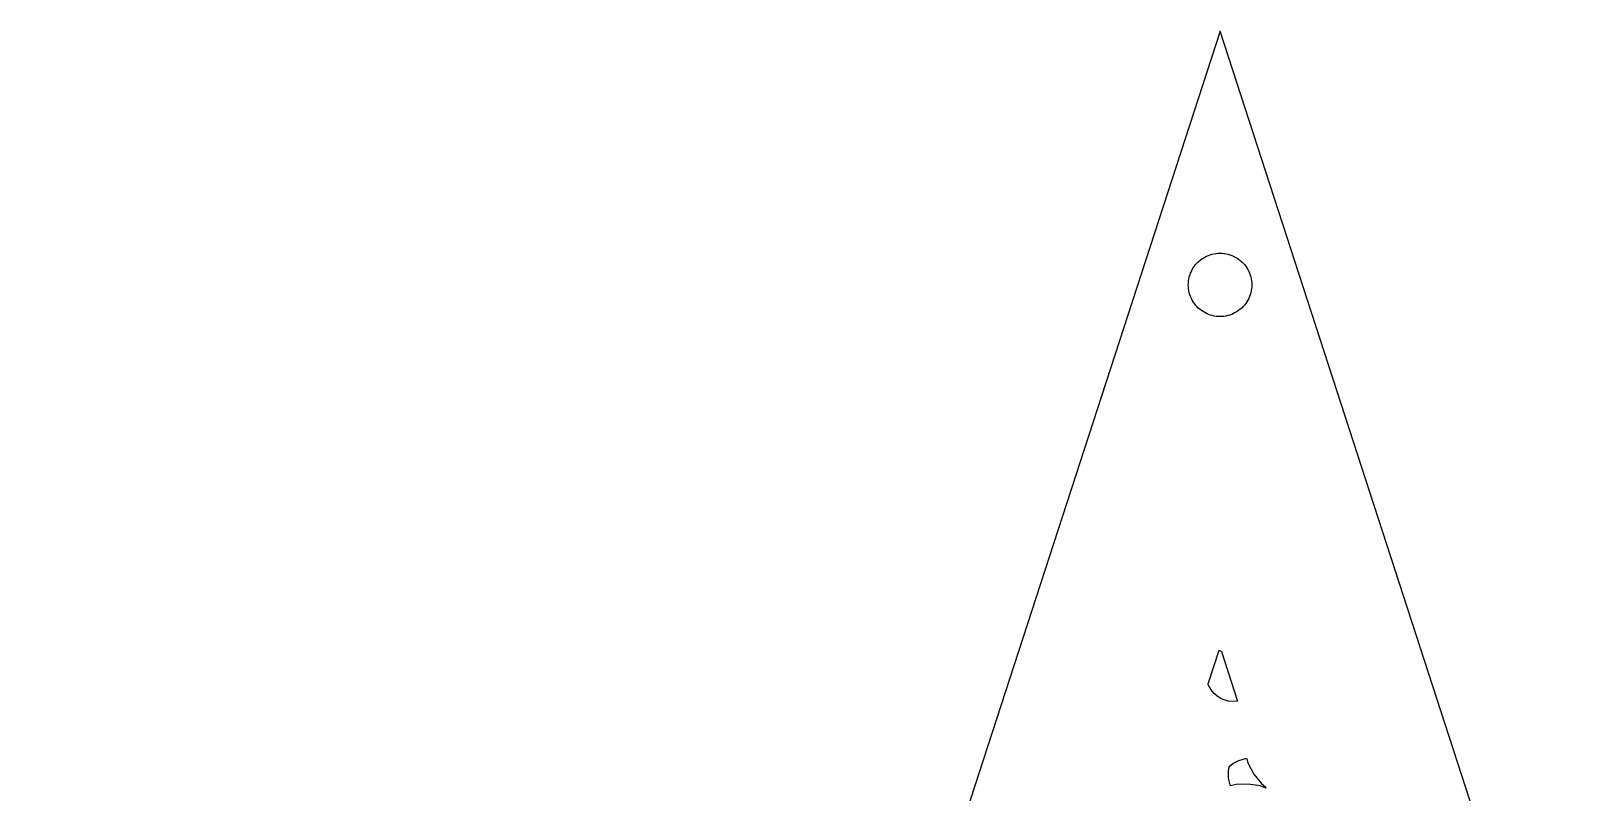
# Model space of a CAD drawing. Header units: metres. Extents: x -75 to 75, y 0 to 231.
# Drawn here: x -75 to 23.1, y 182.8 to 230.8 of the extents above; entities that cross this region are included whole.
import ezdxf

# ---------------------------------------------------------------- set-up
doc = ezdxf.new("R2010")
doc.units = ezdxf.units.M

msp = doc.modelspace()

# ---------------------------------------------------------------- linework, layer by layer
for p, q in [((0, 230.826), (-75, 0)), ((75, 0), (0, 230.826)), ((-0.61803, 216.728), (-0.49738, 216.763)), ((-0.49738, 216.763), (-0.37476, 216.791)), ((-0.37476, 216.791), (-0.25066, 216.81)), ((-0.25066, 216.81), (-0.12558, 216.822)), ((-0.12558, 216.822), (0, 216.826)), ((0, 216.826), (0.12558, 216.822)), ((0.12558, 216.822), (0.25066, 216.81)), ((0.25066, 216.81), (0.37476, 216.791)), ((0.37476, 216.791), (0.49738, 216.763)), ((0.49738, 216.763), (0.61803, 216.728)), ((-1.80965, 215.678), (-1.75261, 215.79)), ((-1.75261, 215.79), (-1.68864, 215.898)), ((-1.68864, 215.898), (-1.61803, 216.002)), ((-1.61803, 216.002), (-1.54102, 216.101)), ((-1.54102, 216.101), (-1.45793, 216.195)), ((-1.45793, 216.195), (-1.36908, 216.284)), ((-1.36908, 216.284), (-1.27484, 216.367)), ((-1.27484, 216.367), (-1.17557, 216.444)), ((-1.17557, 216.444), (-1.07164, 216.515)), ((-1.07164, 216.515), (-0.9635, 216.579)), ((-0.9635, 216.579), (-0.85155, 216.636)), ((-0.85155, 216.636), (-0.73624, 216.686)), ((-0.73624, 216.686), (-0.61803, 216.728)), ((0.61803, 216.728), (0.73624, 216.686)), ((0.73624, 216.686), (0.85155, 216.636)), ((0.85155, 216.636), (0.9635, 216.579)), ((0.9635, 216.579), (1.07164, 216.515)), ((1.07164, 216.515), (1.17557, 216.444)), ((1.17557, 216.444), (1.27484, 216.367)), ((1.27484, 216.367), (1.36908, 216.284)), ((1.36908, 216.284), (1.45793, 216.195)), ((1.45793, 216.195), (1.54102, 216.101)), ((1.54102, 216.101), (1.61803, 216.002)), ((1.61803, 216.002), (1.68864, 215.898)), ((1.68864, 215.898), (1.75261, 215.79)), ((1.75261, 215.79), (1.80965, 215.678)), ((-2, 214.826), (-1.99605, 214.952)), ((-1.99605, 214.701), (-2, 214.826)), ((-1.99605, 214.952), (-1.98422, 215.077)), ((-1.98422, 215.077), (-1.96457, 215.201)), ((-1.96457, 215.201), (-1.93716, 215.324)), ((-1.93716, 215.324), (-1.9021, 215.444)), ((-1.9021, 215.444), (-1.85954, 215.562)), ((-1.85954, 215.562), (-1.80965, 215.678)), ((1.80965, 215.678), (1.85954, 215.562)), ((1.85954, 215.562), (1.9021, 215.444)), ((1.9021, 215.444), (1.93716, 215.324)), ((1.93716, 215.324), (1.96457, 215.201)), ((1.96457, 215.201), (1.98422, 215.077)), ((1.98422, 215.077), (1.99605, 214.952)), ((1.99605, 214.952), (2, 214.826)), ((2, 214.826), (1.99605, 214.701)), ((-1.98422, 214.576), (-1.99605, 214.701)), ((-1.96457, 214.451), (-1.98422, 214.576)), ((-1.93716, 214.329), (-1.96457, 214.451)), ((-1.9021, 214.208), (-1.93716, 214.329)), ((-1.85954, 214.09), (-1.9021, 214.208)), ((-1.80965, 213.975), (-1.85954, 214.09)), ((-1.75261, 213.863), (-1.80965, 213.975)), ((-1.68864, 213.755), (-1.75261, 213.863)), ((1.75261, 213.863), (1.68864, 213.755)), ((1.80965, 213.975), (1.75261, 213.863)), ((1.85954, 214.09), (1.80965, 213.975)), ((1.9021, 214.208), (1.85954, 214.09)), ((1.93716, 214.329), (1.9021, 214.208)), ((1.96457, 214.451), (1.93716, 214.329)), ((1.98422, 214.576), (1.96457, 214.451)), ((1.99605, 214.701), (1.98422, 214.576)), ((-1.61803, 213.651), (-1.68864, 213.755)), ((-1.54102, 213.551), (-1.61803, 213.651)), ((-1.45793, 213.457), (-1.54102, 213.551)), ((-1.36908, 213.368), (-1.45793, 213.457)), ((-1.27484, 213.285), (-1.36908, 213.368)), ((-1.17557, 213.208), (-1.27484, 213.285)), ((-1.07164, 213.138), (-1.17557, 213.208)), ((-0.9635, 213.074), (-1.07164, 213.138)), ((-0.85155, 213.017), (-0.9635, 213.074)), ((-0.73624, 212.967), (-0.85155, 213.017)), ((-0.61803, 212.924), (-0.73624, 212.967)), ((-0.49738, 212.889), (-0.61803, 212.924)), ((-0.37476, 212.862), (-0.49738, 212.889)), ((-0.25066, 212.842), (-0.37476, 212.862)), ((-0.12558, 212.83), (-0.25066, 212.842)), ((0.25066, 212.842), (0.12558, 212.83)), ((0.37476, 212.862), (0.25066, 212.842)), ((0.49738, 212.889), (0.37476, 212.862)), ((0.61803, 212.924), (0.49738, 212.889)), ((0.73624, 212.967), (0.61803, 212.924)), ((0.85155, 213.017), (0.73624, 212.967)), ((0.9635, 213.074), (0.85155, 213.017)), ((1.07164, 213.138), (0.9635, 213.074)), ((1.17557, 213.208), (1.07164, 213.138)), ((1.27484, 213.285), (1.17557, 213.208)), ((1.36908, 213.368), (1.27484, 213.285)), ((1.45793, 213.457), (1.36908, 213.368)), ((1.54102, 213.551), (1.45793, 213.457)), ((1.61803, 213.651), (1.54102, 213.551)), ((1.68864, 213.755), (1.61803, 213.651)), ((0, 212.826), (-0.12558, 212.83)), ((0.12558, 212.83), (0, 212.826)), ((-0.75546, 189.668), (-0.06401, 191.796)), ((-0.06401, 191.796), (0.09088, 191.714)), ((0.09088, 191.714), (1.11143, 188.573)), ((-0.73871, 189.613), (-0.75546, 189.668)), ((-0.57925, 189.314), (-0.73871, 189.613)), ((-0.36472, 189.053), (-0.57925, 189.314)), ((-0.10321, 188.838), (-0.36472, 189.053)), ((0.1954, 188.679), (-0.10321, 188.838)), ((0.51837, 188.58), (0.1954, 188.679)), ((0.85467, 188.548), (0.51837, 188.58)), ((1.11143, 188.573), (0.85467, 188.548)), ((0.52939, 184.166), (0.57693, 184.454)), ((0.57693, 184.454), (0.80249, 184.64)), ((0.80249, 184.64), (1.18576, 184.844)), ((1.18576, 184.844), (1.59918, 184.969)), ((1.59918, 184.969), (1.66644, 184.976)), ((1.66644, 184.976), (1.76907, 184.639)), ((1.76907, 184.639), (2.12741, 183.969)), ((0.54446, 183.732), (0.52939, 184.166)), ((0.64188, 183.312), (0.54446, 183.732)), ((2.12741, 183.969), (2.60867, 183.381)), ((0.66971, 183.25), (0.64188, 183.312)), ((1.01297, 183.33), (0.66971, 183.25)), ((1.77255, 183.355), (1.01297, 183.33)), ((2.52228, 183.231), (1.77255, 183.355)), ((2.89235, 183.092), (2.52228, 183.231)), ((2.60867, 183.381), (2.86697, 183.17)), ((2.86697, 183.17), (2.89235, 183.092))]:
    msp.add_line(p, q)

doc.saveas('drawing.dxf')
